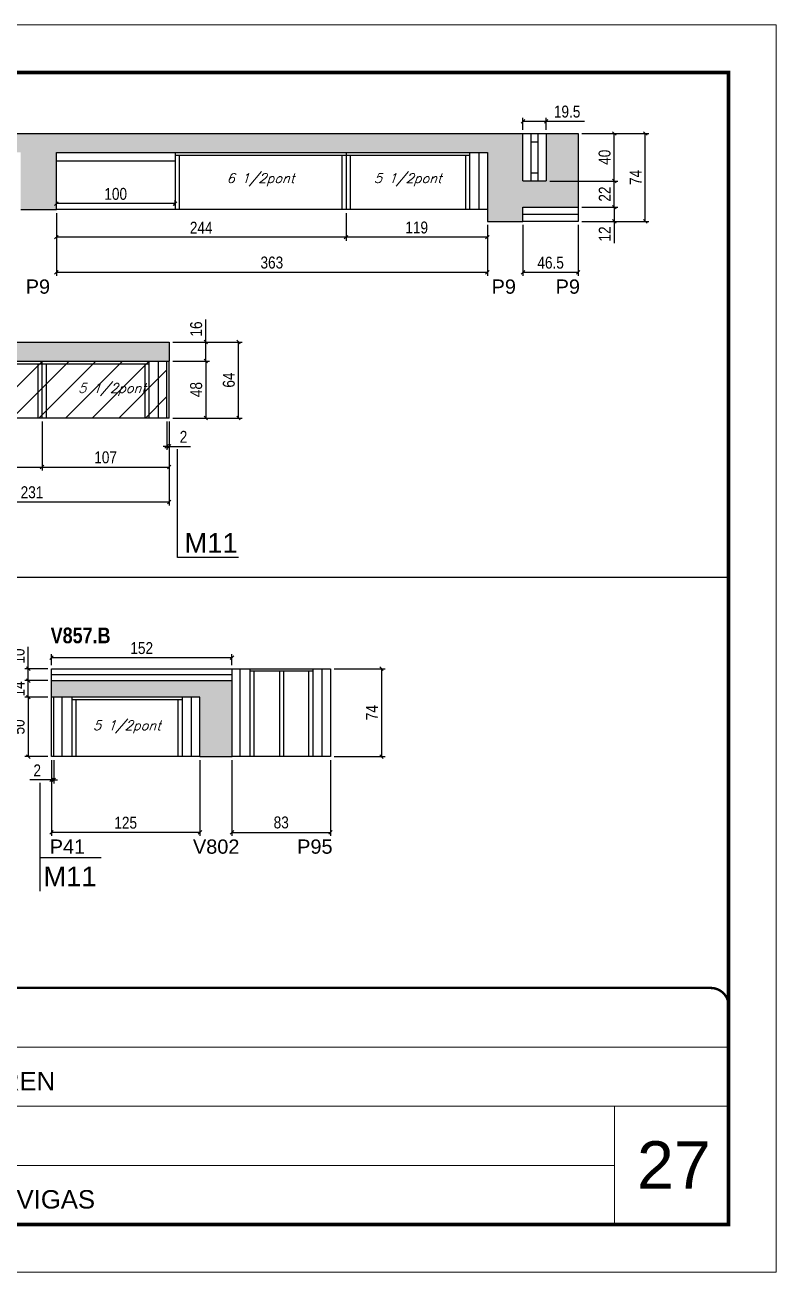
# Model space of a CAD drawing. Extents: x 3309 to 9590, y -2522 to 14608.
# Drawn here: x 7345 to 7978, y 6666 to 7716 of the extents above; entities that cross this region are included whole.
import ezdxf

# ---------------------------------------------------------------- set-up
doc = ezdxf.new("R2010")
doc.units = 0
doc.linetypes.add('CONTINUO', pattern=[0])
doc.linetypes.add('DASHED', pattern=[0.75, 0.5, -0.25])
for name, color, linetype in [('5', 5, 'Continuous'), ('COTA', 241, 'Continuous'), ('NOMENCLATURA', 7, 'Continuous'), ('Painéis', 200, 'Continuous'), ('SARR_2.2x10', 60, 'Continuous'), ('SARR_2.2x7', 40, 'Continuous'), ('SARR_3.5x7', 81, 'Continuous'), ('SARR_EDITAR', 141, 'Continuous'), ('texto', 7, 'Continuous')]:
    doc.layers.add(name, color=color, linetype=linetype)
for name, color, linetype, lineweight in [('CARIMBO', 255, 'Continuous', 9), ('Folhas', 255, 'Continuous', 9), ('Hachura', 251, 'Continuous', 9), ('SARRAFO DE PRESSAO', 251, 'DASHED', 9)]:
    doc.layers.add(name, color=color, linetype=linetype, lineweight=lineweight)
doc.styles.add('ARIAL', font='arial.ttf')
doc.styles.add('COTA TECNICA', font='techl___.ttf', dxfattribs={"height": 10})
doc.styles.add('Romans', font='romans.shx')
doc.styles.get("Standard").update_dxf_attribs({"font": 'arial.ttf'})
doc.styles.add('TECNICA', font='techb___.ttf', dxfattribs={"height": 10})
doc.dimstyles.new('PAINEL', dxfattribs={"dimtxt": 10, "dimasz": 3, "dimexe": 3, "dimexo": 3, "dimgap": 3, "dimtad": 1, "dimdec": 1, "dimzin": 12, "dimdsep": 46, "dimtxsty": 'COTA TECNICA', "dimblk1": 'OBLIQUE', "dimblk2": 'OBLIQUE', "dimsah": 1, "dimcen": 0.9, "dimclrd": 4, "dimclre": 4, "dimclrt": 240, "dimadec": 1, "dimazin": 3, "dimtfac": 1, "dimtdec": 1, "dimtmove": 0, "dimatfit": 3, "dimfxl": 1, "dimtolj": 1, "dimtzin": 12, "dimarcsym": 0})

# ---------------------------------------------------------------- blocks, each defined once
blk = doc.blocks.new('9999999999')
at = {"color": 30, "linetype": 'CONTINUO'}
for p, q in [((98564.6, 34379.6), (99584, 34379.6)), ((98564.6, 34329.8), (99488, 34329.8)), ((99584, 34329.8), (99488, 34329.8)), ((99488, 34329.8), (99488, 34230.2)), ((98564.6, 34280), (99488, 34280))]:
    blk.add_line(p, q, dxfattribs=at)
at = {"color": 30, "linetype": 'CONTINUO', "const_width": 2}
blk.add_lwpolyline([(99584, 34230.2), (99584, 34414.4, 0.414214), (99569, 34429.4), (98229, 34429.4, 0.414214), (98214, 34414.4), (98214, 34245.2, 0.414214), (98229, 34230.2), (99584, 34230.2)], format="xyb", dxfattribs=at)
at = {"layer": 'Folhas'}
blk.add_lwpolyline([(98139, 34190.2), (99624, 34190.2), (99624, 35240.2), (98139, 35240.2)], close=True, dxfattribs=at)
at = {"layer": 'Folhas', "color": 30, "const_width": 3}
blk.add_lwpolyline([(98214, 34230.2), (99584, 34230.2), (99584, 35200.2), (98214, 35200.2)], close=True, dxfattribs=at)
at = {"color": 7, "linetype": 'Continuous', "ltscale": 5, "style": 'ARIAL'}
for s, p in [('LEAF LOEFGREN', (98837.7, 34343.3)), ('LATERAIS DE VIGAS', (98837.7, 34243.7))]:
    blk.add_text(s, height=15.483, dxfattribs=at).set_placement(p)
blk = doc.blocks.new('_Oblique')
at = {"color": 0, "linetype": 'ByBlock', "lineweight": -2}
blk.add_line((-0.5, -0.5), (0.5, 0.5), dxfattribs=at)
blk = doc.blocks.new('*D2324')
at = {"layer": 'COTA', "color": 4, "lineweight": -2, "transparency": 16777216}
for p, q in [((7371.7, 7558), (7371.7, 7505.1)), ((7734.7, 7548), (7734.7, 7505.1)), ((7734.7, 7508.1), (7371.7, 7508.1))]:
    blk.add_line(p, q, dxfattribs=at)
at = {"layer": 'Defpoints', "color": 0, "transparency": 16777216}
for p in [(7371.7, 7561, 0), (7734.7, 7551, 0), (7371.7, 7508.1)]:
    blk.add_point(p, dxfattribs=at)
at = {"layer": 'COTA', "color": 4, "lineweight": -2, "transparency": 16777216, "xscale": 3, "yscale": 3, "zscale": 3, "rotation": 180}
blk.add_blockref('_Oblique', (7371.7, 7508.1), dxfattribs=at)
at = {"layer": 'COTA', "color": 4, "lineweight": -2, "transparency": 16777216, "xscale": 3, "yscale": 3, "zscale": 3}
blk.add_blockref('_Oblique', (7734.7, 7508.1), dxfattribs=at)
at = {"layer": 'COTA', "color": 240, "transparency": 16777216, "insert": (7553.2, 7516.3), "char_height": 10, "attachment_point": 5, "style": 'COTA TECNICA'}
blk.add_mtext('\\A1;363', dxfattribs=at)
blk = doc.blocks.new('*D2325')
at = {"layer": 'COTA', "color": 4, "lineweight": -2, "transparency": 16777216}
for p, q in [((7615.7, 7558), (7615.7, 7534.7)), ((7734.7, 7548), (7734.7, 7534.7)), ((7734.7, 7537.7), (7615.7, 7537.7))]:
    blk.add_line(p, q, dxfattribs=at)
at = {"layer": 'Defpoints', "color": 0, "transparency": 16777216}
for p in [(7615.7, 7561), (7734.7, 7551), (7615.7, 7537.7)]:
    blk.add_point(p, dxfattribs=at)
at = {"layer": 'COTA', "color": 4, "lineweight": -2, "transparency": 16777216, "xscale": 3, "yscale": 3, "zscale": 3, "rotation": 180}
blk.add_blockref('_Oblique', (7615.7, 7537.7), dxfattribs=at)
at = {"layer": 'COTA', "color": 4, "lineweight": -2, "transparency": 16777216, "xscale": 3, "yscale": 3, "zscale": 3}
blk.add_blockref('_Oblique', (7734.7, 7537.7), dxfattribs=at)
at = {"layer": 'COTA', "color": 240, "transparency": 16777216, "insert": (7675.2, 7545.8), "char_height": 10, "attachment_point": 5, "style": 'COTA TECNICA'}
blk.add_mtext('\\A1;119', dxfattribs=at)
blk = doc.blocks.new('*D2326')
at = {"layer": 'COTA', "color": 4, "lineweight": -2, "transparency": 16777216}
for p, q in [((7371.7, 7558), (7371.7, 7534.7)), ((7615.7, 7558), (7615.7, 7534.7)), ((7615.7, 7537.7), (7371.7, 7537.7))]:
    blk.add_line(p, q, dxfattribs=at)
at = {"layer": 'Defpoints', "color": 0, "transparency": 16777216}
for p in [(7371.7, 7561), (7615.7, 7561), (7371.7, 7537.7)]:
    blk.add_point(p, dxfattribs=at)
at = {"layer": 'COTA', "color": 4, "lineweight": -2, "transparency": 16777216, "xscale": 3, "yscale": 3, "zscale": 3, "rotation": 180}
blk.add_blockref('_Oblique', (7371.7, 7537.7), dxfattribs=at)
at = {"layer": 'COTA', "color": 4, "lineweight": -2, "transparency": 16777216, "xscale": 3, "yscale": 3, "zscale": 3}
blk.add_blockref('_Oblique', (7615.7, 7537.7), dxfattribs=at)
at = {"layer": 'COTA', "color": 240, "transparency": 16777216, "insert": (7493.7, 7545.7), "char_height": 10, "attachment_point": 5, "style": 'COTA TECNICA'}
blk.add_mtext('\\A1;244', dxfattribs=at)
blk = doc.blocks.new('*D2327')
at = {"layer": 'COTA', "color": 4, "lineweight": -2, "transparency": 16777216}
for p, q in [((7371.7, 7564), (7371.7, 7569)), ((7471.7, 7566), (7371.7, 7566)), ((7471.7, 7564), (7471.7, 7569))]:
    blk.add_line(p, q, dxfattribs=at)
at = {"layer": 'Defpoints', "color": 0, "transparency": 16777216}
for p in [(7371.7, 7566), (7371.7, 7561), (7471.7, 7561)]:
    blk.add_point(p, dxfattribs=at)
at = {"layer": 'COTA', "color": 4, "lineweight": -2, "transparency": 16777216, "xscale": 3, "yscale": 3, "zscale": 3, "rotation": 180}
blk.add_blockref('_Oblique', (7371.7, 7566), dxfattribs=at)
at = {"layer": 'COTA', "color": 4, "lineweight": -2, "transparency": 16777216, "xscale": 3, "yscale": 3, "zscale": 3}
blk.add_blockref('_Oblique', (7471.7, 7566), dxfattribs=at)
at = {"layer": 'COTA', "color": 240, "transparency": 16777216, "insert": (7421.7, 7574.1), "char_height": 10, "attachment_point": 5, "style": 'COTA TECNICA'}
blk.add_mtext('\\A1;100', dxfattribs=at)
blk = doc.blocks.new('*D2328')
at = {"layer": 'COTA', "color": 4, "lineweight": -2, "transparency": 16777216}
for p, q in [((7764.7, 7548), (7764.7, 7505.1)), ((7811.2, 7548), (7811.2, 7505.1)), ((7811.2, 7508.1), (7764.7, 7508.1))]:
    blk.add_line(p, q, dxfattribs=at)
at = {"layer": 'Defpoints', "color": 0, "transparency": 16777216}
for p in [(7764.7, 7551), (7811.2, 7551), (7764.7, 7508.1)]:
    blk.add_point(p, dxfattribs=at)
at = {"layer": 'COTA', "color": 4, "lineweight": -2, "transparency": 16777216, "xscale": 3, "yscale": 3, "zscale": 3, "rotation": 180}
blk.add_blockref('_Oblique', (7764.7, 7508.1), dxfattribs=at)
at = {"layer": 'COTA', "color": 4, "lineweight": -2, "transparency": 16777216, "xscale": 3, "yscale": 3, "zscale": 3}
blk.add_blockref('_Oblique', (7811.2, 7508.1), dxfattribs=at)
at = {"layer": 'COTA', "color": 240, "transparency": 16777216, "insert": (7788, 7516.2), "char_height": 10, "attachment_point": 5, "style": 'COTA TECNICA'}
blk.add_mtext('\\A1;46.5', dxfattribs=at)
blk = doc.blocks.new('*D2329')
at = {"layer": 'COTA', "color": 4, "lineweight": -2, "transparency": 16777216}
for p, q in [((7814.2, 7563), (7844.6, 7563)), ((7841.6, 7563), (7841.6, 7551)), ((7814.2, 7551), (7844.6, 7551)), ((7841.6, 7551), (7841.6, 7532.7))]:
    blk.add_line(p, q, dxfattribs=at)
at = {"layer": 'Defpoints', "color": 0, "transparency": 16777216}
for p in [(7811.2, 7563), (7811.2, 7551), (7841.6, 7551)]:
    blk.add_point(p, dxfattribs=at)
at = {"layer": 'COTA', "color": 4, "lineweight": -2, "transparency": 16777216, "xscale": 3, "yscale": 3, "zscale": 3}
for p, rotation in [((7841.6, 7563), 90), ((7841.6, 7551), 270)]:
    blk.add_blockref('_Oblique', p, dxfattribs=dict(at, rotation=rotation))
at = {"layer": 'COTA', "color": 240, "transparency": 16777216, "insert": (7833.6, 7540.4), "char_height": 10, "attachment_point": 5, "rotation": 90, "style": 'COTA TECNICA'}
blk.add_mtext('\\A1;12', dxfattribs=at)
blk = doc.blocks.new('*D2330')
at = {"layer": 'COTA', "color": 4, "lineweight": -2, "transparency": 16777216}
for p, q in [((7787.2, 7585), (7844.6, 7585)), ((7841.6, 7563), (7841.6, 7585)), ((7814.2, 7563), (7844.6, 7563))]:
    blk.add_line(p, q, dxfattribs=at)
at = {"layer": 'Defpoints', "color": 0, "transparency": 16777216}
for p in [(7784.2, 7585), (7841.6, 7585), (7811.2, 7563)]:
    blk.add_point(p, dxfattribs=at)
at = {"layer": 'COTA', "color": 4, "lineweight": -2, "transparency": 16777216, "xscale": 3, "yscale": 3, "zscale": 3}
for p, rotation in [((7841.6, 7585), 90), ((7841.6, 7563), 270)]:
    blk.add_blockref('_Oblique', p, dxfattribs=dict(at, rotation=rotation))
at = {"layer": 'COTA', "color": 240, "transparency": 16777216, "insert": (7833.6, 7574), "char_height": 10, "attachment_point": 5, "rotation": 90, "style": 'COTA TECNICA'}
blk.add_mtext('\\A1;22', dxfattribs=at)
blk = doc.blocks.new('*D2331')
at = {"layer": 'COTA', "color": 4, "lineweight": -2, "transparency": 16777216}
for p, q in [((7814.2, 7625), (7844.6, 7625)), ((7841.6, 7585), (7841.6, 7625)), ((7787.2, 7585), (7844.6, 7585))]:
    blk.add_line(p, q, dxfattribs=at)
at = {"layer": 'Defpoints', "color": 0, "transparency": 16777216}
for p in [(7811.2, 7625), (7841.6, 7625), (7784.2, 7585)]:
    blk.add_point(p, dxfattribs=at)
at = {"layer": 'COTA', "color": 4, "lineweight": -2, "transparency": 16777216, "xscale": 3, "yscale": 3, "zscale": 3}
for p, rotation in [((7841.6, 7625), 90), ((7841.6, 7585), 270)]:
    blk.add_blockref('_Oblique', p, dxfattribs=dict(at, rotation=rotation))
at = {"layer": 'COTA', "color": 240, "transparency": 16777216, "insert": (7833.5, 7605), "char_height": 10, "attachment_point": 5, "rotation": 90, "style": 'COTA TECNICA'}
blk.add_mtext('\\A1;40', dxfattribs=at)
blk = doc.blocks.new('*D2332')
at = {"layer": 'COTA', "color": 4, "lineweight": -2, "transparency": 16777216}
for p, q in [((7814.2, 7625), (7870.7, 7625)), ((7867.7, 7551), (7867.7, 7625)), ((7814.2, 7551), (7870.7, 7551))]:
    blk.add_line(p, q, dxfattribs=at)
at = {"layer": 'Defpoints', "color": 0, "transparency": 16777216}
for p in [(7811.2, 7625), (7867.7, 7625), (7811.2, 7551)]:
    blk.add_point(p, dxfattribs=at)
at = {"layer": 'COTA', "color": 4, "lineweight": -2, "transparency": 16777216, "xscale": 3, "yscale": 3, "zscale": 3}
for p, rotation in [((7867.7, 7625), 90), ((7867.7, 7551), 270)]:
    blk.add_blockref('_Oblique', p, dxfattribs=dict(at, rotation=rotation))
at = {"layer": 'COTA', "color": 240, "transparency": 16777216, "insert": (7859.6, 7588), "char_height": 10, "attachment_point": 5, "rotation": 90, "style": 'COTA TECNICA'}
blk.add_mtext('\\A1;74', dxfattribs=at)
blk = doc.blocks.new('*D2333')
at = {"layer": 'COTA', "color": 4, "lineweight": -2, "transparency": 16777216}
for p, q in [((7764.7, 7628), (7764.7, 7638.3)), ((7764.7, 7635.3), (7784.2, 7635.3)), ((7784.2, 7628), (7784.2, 7638.3)), ((7784.2, 7635.3), (7816.5, 7635.3))]:
    blk.add_line(p, q, dxfattribs=at)
at = {"layer": 'Defpoints', "color": 0, "transparency": 16777216}
for p in [(7784.2, 7635.3), (7764.7, 7625), (7784.2, 7625)]:
    blk.add_point(p, dxfattribs=at)
at = {"layer": 'COTA', "color": 4, "lineweight": -2, "transparency": 16777216, "xscale": 3, "yscale": 3, "zscale": 3, "rotation": 180}
blk.add_blockref('_Oblique', (7764.7, 7635.3), dxfattribs=at)
at = {"layer": 'COTA', "color": 4, "lineweight": -2, "transparency": 16777216, "xscale": 3, "yscale": 3, "zscale": 3}
blk.add_blockref('_Oblique', (7784.2, 7635.3), dxfattribs=at)
at = {"layer": 'COTA', "color": 240, "transparency": 16777216, "insert": (7801.9, 7643.4), "char_height": 10, "attachment_point": 5, "style": 'COTA TECNICA'}
blk.add_mtext('\\A1;19.5', dxfattribs=at)
blk = doc.blocks.new('*D2335')
at = {"layer": 'COTA', "color": 4, "lineweight": -2, "transparency": 16777216}
for p, q in [((7235.7, 7382.4), (7235.7, 7311.7)), ((7466.7, 7382.4), (7466.7, 7311.7)), ((7466.7, 7314.7), (7235.7, 7314.7))]:
    blk.add_line(p, q, dxfattribs=at)
at = {"layer": 'Defpoints', "color": 0, "transparency": 16777216}
for p in [(7235.7, 7385.4), (7466.7, 7385.4), (7235.7, 7314.7)]:
    blk.add_point(p, dxfattribs=at)
at = {"layer": 'COTA', "color": 4, "lineweight": -2, "transparency": 16777216, "xscale": 3, "yscale": 3, "zscale": 3, "rotation": 180}
blk.add_blockref('_Oblique', (7235.7, 7314.7), dxfattribs=at)
at = {"layer": 'COTA', "color": 4, "lineweight": -2, "transparency": 16777216, "xscale": 3, "yscale": 3, "zscale": 3}
blk.add_blockref('_Oblique', (7466.7, 7314.7), dxfattribs=at)
at = {"layer": 'COTA', "color": 240, "transparency": 16777216, "insert": (7351.2, 7322.9), "char_height": 10, "attachment_point": 5, "style": 'COTA TECNICA'}
blk.add_mtext('\\A1;231', dxfattribs=at)
blk = doc.blocks.new('*D2337')
at = {"layer": 'COTA', "color": 4, "lineweight": -2, "transparency": 16777216}
for p, q in [((7235.7, 7382.4), (7235.7, 7341.2)), ((7359.7, 7382.4), (7359.7, 7341.2)), ((7235.7, 7344.2), (7359.7, 7344.2))]:
    blk.add_line(p, q, dxfattribs=at)
at = {"layer": 'Defpoints', "color": 0, "transparency": 16777216}
for p in [(7235.7, 7385.4), (7359.7, 7385.4), (7359.7, 7344.2)]:
    blk.add_point(p, dxfattribs=at)
at = {"layer": 'COTA', "color": 4, "lineweight": -2, "transparency": 16777216, "xscale": 3, "yscale": 3, "zscale": 3, "rotation": 180}
blk.add_blockref('_Oblique', (7235.7, 7344.2), dxfattribs=at)
at = {"layer": 'COTA', "color": 4, "lineweight": -2, "transparency": 16777216, "xscale": 3, "yscale": 3, "zscale": 3}
blk.add_blockref('_Oblique', (7359.7, 7344.2), dxfattribs=at)
at = {"layer": 'COTA', "color": 240, "transparency": 16777216, "insert": (7297.7, 7352.3), "char_height": 10, "attachment_point": 5, "style": 'COTA TECNICA'}
blk.add_mtext('\\A1;124', dxfattribs=at)
blk = doc.blocks.new('*D2338')
at = {"layer": 'COTA', "color": 4, "lineweight": -2, "transparency": 16777216}
for p, q in [((7359.7, 7382.4), (7359.7, 7341.2)), ((7466.7, 7382.4), (7466.7, 7341.2)), ((7359.7, 7344.2), (7466.7, 7344.2))]:
    blk.add_line(p, q, dxfattribs=at)
at = {"layer": 'Defpoints', "color": 0, "transparency": 16777216}
for p in [(7359.7, 7385.4), (7466.7, 7385.4), (7466.7, 7344.2)]:
    blk.add_point(p, dxfattribs=at)
at = {"layer": 'COTA', "color": 4, "lineweight": -2, "transparency": 16777216, "xscale": 3, "yscale": 3, "zscale": 3, "rotation": 180}
blk.add_blockref('_Oblique', (7359.7, 7344.2), dxfattribs=at)
at = {"layer": 'COTA', "color": 4, "lineweight": -2, "transparency": 16777216, "xscale": 3, "yscale": 3, "zscale": 3}
blk.add_blockref('_Oblique', (7466.7, 7344.2), dxfattribs=at)
at = {"layer": 'COTA', "color": 240, "transparency": 16777216, "insert": (7413.2, 7352.3), "char_height": 10, "attachment_point": 5, "style": 'COTA TECNICA'}
blk.add_mtext('\\A1;107', dxfattribs=at)
blk = doc.blocks.new('*D2334')
at = {"layer": 'COTA', "color": 4, "lineweight": -2, "transparency": 16777216}
for p, q in [((7464.7, 7382.4), (7464.7, 7358.6)), ((7466.7, 7382.4), (7466.7, 7358.6)), ((7464.7, 7361.6), (7461.7, 7361.6)), ((7464.7, 7361.6), (7466.7, 7361.6)), ((7466.7, 7361.6), (7484.8, 7361.6))]:
    blk.add_line(p, q, dxfattribs=at)
at = {"layer": 'Defpoints', "color": 0, "transparency": 16777216}
for p in [(7464.7, 7385.4), (7466.7, 7385.4), (7466.7, 7361.6)]:
    blk.add_point(p, dxfattribs=at)
at = {"layer": 'COTA', "color": 4, "lineweight": -2, "transparency": 16777216, "xscale": 3, "yscale": 3, "zscale": 3}
blk.add_blockref('_Oblique', (7464.7, 7361.6), dxfattribs=at)
at = {"layer": 'COTA', "color": 4, "lineweight": -2, "transparency": 16777216, "xscale": 3, "yscale": 3, "zscale": 3, "rotation": 180}
blk.add_blockref('_Oblique', (7466.7, 7361.6), dxfattribs=at)
at = {"layer": 'COTA', "color": 240, "transparency": 16777216, "insert": (7478.8, 7369.6), "char_height": 10, "attachment_point": 5, "style": 'COTA TECNICA'}
blk.add_mtext('\\A1;2', dxfattribs=at)
blk = doc.blocks.new('*D2343')
at = {"layer": 'COTA', "color": 4, "lineweight": -2, "transparency": 16777216}
for p, q in [((7469.7, 7433.4), (7500.6, 7433.4)), ((7497.6, 7433.4), (7497.6, 7385.4)), ((7469.7, 7385.4), (7500.6, 7385.4))]:
    blk.add_line(p, q, dxfattribs=at)
at = {"layer": 'Defpoints', "color": 0, "transparency": 16777216}
for p in [(7466.7, 7433.4), (7466.7, 7385.4), (7497.6, 7385.4)]:
    blk.add_point(p, dxfattribs=at)
at = {"layer": 'COTA', "color": 4, "lineweight": -2, "transparency": 16777216, "xscale": 3, "yscale": 3, "zscale": 3}
for p, rotation in [((7497.6, 7433.4), 90), ((7497.6, 7385.4), 270)]:
    blk.add_blockref('_Oblique', p, dxfattribs=dict(at, rotation=rotation))
at = {"layer": 'COTA', "color": 240, "transparency": 16777216, "insert": (7489.5, 7409.4), "char_height": 10, "attachment_point": 5, "rotation": 90, "style": 'COTA TECNICA'}
blk.add_mtext('\\A1;48', dxfattribs=at)
blk = doc.blocks.new('*D2344')
at = {"layer": 'COTA', "color": 4, "lineweight": -2, "transparency": 16777216}
for p, q in [((7497.6, 7449.4), (7497.6, 7468.4)), ((7469.7, 7449.4), (7500.6, 7449.4)), ((7497.6, 7433.4), (7497.6, 7449.4)), ((7469.7, 7433.4), (7500.6, 7433.4))]:
    blk.add_line(p, q, dxfattribs=at)
at = {"layer": 'Defpoints', "color": 0, "transparency": 16777216}
for p in [(7466.7, 7449.4), (7497.6, 7449.4), (7466.7, 7433.4)]:
    blk.add_point(p, dxfattribs=at)
at = {"layer": 'COTA', "color": 4, "lineweight": -2, "transparency": 16777216, "xscale": 3, "yscale": 3, "zscale": 3}
for p, rotation in [((7497.6, 7449.4), 90), ((7497.6, 7433.4), 270)]:
    blk.add_blockref('_Oblique', p, dxfattribs=dict(at, rotation=rotation))
at = {"layer": 'COTA', "color": 240, "transparency": 16777216, "insert": (7489.5, 7460.4), "char_height": 10, "attachment_point": 5, "rotation": 90, "style": 'COTA TECNICA'}
blk.add_mtext('\\A1;16', dxfattribs=at)
blk = doc.blocks.new('*D2345')
at = {"layer": 'COTA', "color": 4, "lineweight": -2, "transparency": 16777216}
for p, q in [((7469.7, 7449.4), (7528.1, 7449.4)), ((7525.1, 7385.4), (7525.1, 7449.4)), ((7469.7, 7385.4), (7528.1, 7385.4))]:
    blk.add_line(p, q, dxfattribs=at)
at = {"layer": 'Defpoints', "color": 0, "transparency": 16777216}
for p in [(7466.7, 7449.4), (7525.1, 7449.4), (7466.7, 7385.4)]:
    blk.add_point(p, dxfattribs=at)
at = {"layer": 'COTA', "color": 4, "lineweight": -2, "transparency": 16777216, "xscale": 3, "yscale": 3, "zscale": 3}
for p, rotation in [((7525.1, 7449.4), 90), ((7525.1, 7385.4), 270)]:
    blk.add_blockref('_Oblique', p, dxfattribs=dict(at, rotation=rotation))
at = {"layer": 'COTA', "color": 240, "transparency": 16777216, "insert": (7517, 7417.4), "char_height": 10, "attachment_point": 5, "rotation": 90, "style": 'COTA TECNICA'}
blk.add_mtext('\\A1;64', dxfattribs=at)
blk = doc.blocks.new('*D2362')
at = {"layer": 'COTA', "color": 4, "linetype": 'ByBlock', "lineweight": -2, "transparency": 16777216}
for p, q in [((7367.6, 7097.4), (7367.6, 7033.6)), ((7492.6, 7097.4), (7492.6, 7033.6)), ((7492.6, 7036.6), (7367.6, 7036.6))]:
    blk.add_line(p, q, dxfattribs=at)
at = {"layer": 'Defpoints', "color": 0, "linetype": 'ByBlock', "transparency": 16777216}
for p in [(7367.6, 7100.4), (7492.6, 7100.4), (7367.6, 7036.6)]:
    blk.add_point(p, dxfattribs=at)
at = {"layer": 'COTA', "color": 4, "linetype": 'ByBlock', "lineweight": -2, "transparency": 16777216, "xscale": 3, "yscale": 3, "zscale": 3, "rotation": 180}
blk.add_blockref('_Oblique', (7367.6, 7036.6), dxfattribs=at)
at = {"layer": 'COTA', "color": 4, "linetype": 'ByBlock', "lineweight": -2, "transparency": 16777216, "xscale": 3, "yscale": 3, "zscale": 3}
blk.add_blockref('_Oblique', (7492.6, 7036.6), dxfattribs=at)
at = {"layer": 'COTA', "color": 240, "linetype": 'ByBlock', "transparency": 16777216, "insert": (7430.1, 7044.7), "char_height": 10, "attachment_point": 5, "style": 'COTA TECNICA'}
blk.add_mtext('\\A1;125', dxfattribs=at)
blk = doc.blocks.new('*D2361')
at = {"layer": 'COTA', "color": 4, "lineweight": -2, "transparency": 16777216}
for p, q in [((7367.6, 7097.4), (7367.6, 7077.8)), ((7369.6, 7097.4), (7369.6, 7077.8)), ((7367.6, 7080.8), (7349.5, 7080.8)), ((7369.6, 7080.8), (7367.6, 7080.8)), ((7369.6, 7080.8), (7372.6, 7080.8))]:
    blk.add_line(p, q, dxfattribs=at)
at = {"layer": 'Defpoints', "color": 0, "transparency": 16777216}
for p in [(7367.6, 7100.4, 0), (7369.6, 7100.4, 0), (7367.6, 7080.8)]:
    blk.add_point(p, dxfattribs=at)
at = {"layer": 'COTA', "color": 4, "lineweight": -2, "transparency": 16777216, "xscale": 3, "yscale": 3, "zscale": 3}
blk.add_blockref('_Oblique', (7367.6, 7080.8), dxfattribs=at)
at = {"layer": 'COTA', "color": 4, "lineweight": -2, "transparency": 16777216, "xscale": 3, "yscale": 3, "zscale": 3, "rotation": 180}
blk.add_blockref('_Oblique', (7369.6, 7080.8), dxfattribs=at)
at = {"layer": 'COTA', "color": 240, "transparency": 16777216, "insert": (7355.6, 7088.8), "char_height": 10, "attachment_point": 5, "style": 'COTA TECNICA'}
blk.add_mtext('\\A1;2', dxfattribs=at)
blk = doc.blocks.new('*D2363')
at = {"layer": 'COTA', "color": 4, "lineweight": -2, "transparency": 16777216}
for p, q in [((7519.6, 7097.4), (7519.6, 7033.6)), ((7602.6, 7097.4), (7602.6, 7033.6)), ((7519.6, 7036.6), (7602.6, 7036.6))]:
    blk.add_line(p, q, dxfattribs=at)
at = {"layer": 'Defpoints', "color": 0, "transparency": 16777216}
for p in [(7519.6, 7100.4, 0), (7602.6, 7100.4, 0), (7602.6, 7036.6)]:
    blk.add_point(p, dxfattribs=at)
at = {"layer": 'COTA', "color": 4, "lineweight": -2, "transparency": 16777216, "xscale": 3, "yscale": 3, "zscale": 3, "rotation": 180}
blk.add_blockref('_Oblique', (7519.6, 7036.6), dxfattribs=at)
at = {"layer": 'COTA', "color": 4, "lineweight": -2, "transparency": 16777216, "xscale": 3, "yscale": 3, "zscale": 3}
blk.add_blockref('_Oblique', (7602.6, 7036.6), dxfattribs=at)
at = {"layer": 'COTA', "color": 240, "transparency": 16777216, "insert": (7561.1, 7044.9), "char_height": 10, "attachment_point": 5, "style": 'COTA TECNICA'}
blk.add_mtext('\\A1;83', dxfattribs=at)
blk = doc.blocks.new('*D2364')
at = {"layer": 'COTA', "color": 4, "lineweight": -2, "transparency": 16777216}
for p, q in [((7605.6, 7174.4), (7648.6, 7174.4)), ((7645.6, 7174.4), (7645.6, 7100.4)), ((7605.6, 7100.4), (7648.6, 7100.4))]:
    blk.add_line(p, q, dxfattribs=at)
at = {"layer": 'Defpoints', "color": 0, "transparency": 16777216}
for p in [(7602.6, 7174.4, 0), (7602.6, 7100.4, 0), (7645.6, 7100.4)]:
    blk.add_point(p, dxfattribs=at)
at = {"layer": 'COTA', "color": 4, "lineweight": -2, "transparency": 16777216, "xscale": 3, "yscale": 3, "zscale": 3}
for p, rotation in [((7645.6, 7174.4), 90), ((7645.6, 7100.4), 270)]:
    blk.add_blockref('_Oblique', p, dxfattribs=dict(at, rotation=rotation))
at = {"layer": 'COTA', "color": 240, "transparency": 16777216, "insert": (7637.5, 7137.4), "char_height": 10, "attachment_point": 5, "rotation": 90, "style": 'COTA TECNICA'}
blk.add_mtext('\\A1;74', dxfattribs=at)
blk = doc.blocks.new('*D2365')
at = {"layer": 'COTA', "color": 4, "lineweight": -2, "transparency": 16777216}
for p, q in [((7364.6, 7150.4), (7345.1, 7150.4)), ((7348.1, 7150.4), (7348.1, 7100.4)), ((7364.6, 7100.4), (7345.1, 7100.4))]:
    blk.add_line(p, q, dxfattribs=at)
at = {"layer": 'Defpoints', "color": 0, "transparency": 16777216}
for p in [(7367.6, 7150.4, 0), (7348.1, 7100.4), (7367.6, 7100.4, 0)]:
    blk.add_point(p, dxfattribs=at)
at = {"layer": 'COTA', "color": 4, "lineweight": -2, "transparency": 16777216, "xscale": 3, "yscale": 3, "zscale": 3}
for p, rotation in [((7348.1, 7150.4), 90), ((7348.1, 7100.4), 270)]:
    blk.add_blockref('_Oblique', p, dxfattribs=dict(at, rotation=rotation))
at = {"layer": 'COTA', "color": 240, "transparency": 16777216, "insert": (7340, 7125.4), "char_height": 10, "attachment_point": 5, "rotation": 90, "style": 'COTA TECNICA'}
blk.add_mtext('\\A1;50', dxfattribs=at)
blk = doc.blocks.new('*D2366')
at = {"layer": 'COTA', "color": 4, "lineweight": -2, "transparency": 16777216}
for p, q in [((7364.6, 7164.4), (7345.1, 7164.4)), ((7348.1, 7150.4), (7348.1, 7164.4)), ((7364.6, 7150.4), (7345.1, 7150.4))]:
    blk.add_line(p, q, dxfattribs=at)
at = {"layer": 'Defpoints', "color": 0, "transparency": 16777216}
for p in [(7348.1, 7164.4), (7367.6, 7164.4, 0), (7367.6, 7150.4, 0)]:
    blk.add_point(p, dxfattribs=at)
at = {"layer": 'COTA', "color": 4, "lineweight": -2, "transparency": 16777216, "xscale": 3, "yscale": 3, "zscale": 3}
for p, rotation in [((7348.1, 7164.4), 90), ((7348.1, 7150.4), 270)]:
    blk.add_blockref('_Oblique', p, dxfattribs=dict(at, rotation=rotation))
at = {"layer": 'COTA', "color": 240, "transparency": 16777216, "insert": (7340, 7157.4), "char_height": 10, "attachment_point": 5, "rotation": 90, "style": 'COTA TECNICA'}
blk.add_mtext('\\A1;14', dxfattribs=at)
blk = doc.blocks.new('*D2367')
at = {"layer": 'COTA', "color": 4, "lineweight": -2, "transparency": 16777216}
for p, q in [((7348.1, 7174.4), (7348.1, 7192.8)), ((7364.6, 7174.4), (7345.1, 7174.4)), ((7348.1, 7164.4), (7348.1, 7174.4)), ((7364.6, 7164.4), (7345.1, 7164.4))]:
    blk.add_line(p, q, dxfattribs=at)
at = {"layer": 'Defpoints', "color": 0, "transparency": 16777216}
for p in [(7348.1, 7174.4), (7367.6, 7174.4, 0), (7367.6, 7164.4, 0)]:
    blk.add_point(p, dxfattribs=at)
at = {"layer": 'COTA', "color": 4, "lineweight": -2, "transparency": 16777216, "xscale": 3, "yscale": 3, "zscale": 3}
for p, rotation in [((7348.1, 7174.4), 90), ((7348.1, 7164.4), 270)]:
    blk.add_blockref('_Oblique', p, dxfattribs=dict(at, rotation=rotation))
at = {"layer": 'COTA', "color": 240, "transparency": 16777216, "insert": (7340, 7185.1), "char_height": 10, "attachment_point": 5, "rotation": 90, "style": 'COTA TECNICA'}
blk.add_mtext('\\A1;10', dxfattribs=at)
blk = doc.blocks.new('*D2368')
at = {"layer": 'COTA', "color": 4, "lineweight": -2, "transparency": 16777216}
for p, q in [((7367.6, 7177.4), (7367.6, 7186.6)), ((7519.6, 7183.6), (7367.6, 7183.6)), ((7519.6, 7177.4), (7519.6, 7186.6))]:
    blk.add_line(p, q, dxfattribs=at)
at = {"layer": 'Defpoints', "color": 0, "transparency": 16777216}
for p in [(7367.6, 7183.6), (7367.6, 7174.4, 0), (7519.6, 7174.4, 0)]:
    blk.add_point(p, dxfattribs=at)
at = {"layer": 'COTA', "color": 4, "lineweight": -2, "transparency": 16777216, "xscale": 3, "yscale": 3, "zscale": 3, "rotation": 180}
blk.add_blockref('_Oblique', (7367.6, 7183.6), dxfattribs=at)
at = {"layer": 'COTA', "color": 4, "lineweight": -2, "transparency": 16777216, "xscale": 3, "yscale": 3, "zscale": 3}
blk.add_blockref('_Oblique', (7519.6, 7183.6), dxfattribs=at)
at = {"layer": 'COTA', "color": 240, "transparency": 16777216, "insert": (7443.6, 7191.7), "char_height": 10, "attachment_point": 5, "style": 'COTA TECNICA'}
blk.add_mtext('\\A1;152', dxfattribs=at)

msp = doc.modelspace()

# ---------------------------------------------------------------- hatches: boundary and pattern name
at = {"layer": 'COTA'}
h = msp.add_hatch(dxfattribs=at)
h.set_pattern_fill('AR-CONC', color=256, scale=0.03)
h.paths.add_polyline_path([(7764.71, 7585.02), (7764.71, 7625.02), (6893.71, 7625.02), (6893.71, 7609.02), (7341.71, 7609.02), (7341.71, 7561.02), (7371.71, 7561.02), (7371.71, 7609.02), (7734.71, 7609.02), (7734.71, 7561.02), (7734.71, 7551.02), (7764.71, 7551.02), (7764.71, 7563.02), (7811.21, 7563.02), (7811.21, 7625.02), (7784.21, 7625.02), (7784.21, 7585.02)])
h = msp.add_hatch(dxfattribs=at)
h.set_pattern_fill('AR-CONC', color=256, scale=0.03)
h.set_pattern_definition([(50, (0, 28.5553), (5.46554, -0.4781726), [0.5715, -6.2865]), (355, (0, 28.555), (-1.0573026, 5.7317054), [0.4572, -5.0292175]), (100.451445, (0.4555, 28.5154), (4.4082374, 5.2535326), [0.4857003, -5.3427073]), (46.1842, (0, 30.079), (8.1323712, -1.26127), [0.85725, -9.42975]), (96.63556, (0.678, 29.974), (7.122124, 7.422784), [0.728551, -8.014068]), (351.18415, (0, 30.079), (7.122124, 7.422784), [0.685799, -7.543792]), (21, (0.762, 29.6983), (4.5484317, -3.067956), [0.5715, -6.2865]), (326, (0.762, 29.698), (1.854061, 5.525639), [0.4572, -5.0292]), (71.451445, (1.141, 29.4426), (6.4024926, 2.457683), [0.4857003, -5.342698]), (37.5, (0, 28.5553), (0.0926581, 2.53665117), [0, -4.96824, 0, -5.1054, 0, -5.04825]), (7.5, (0, 28.5553), (2.0045899, 3.00541724), [0, -2.91084, 0, -4.85394, 0, -1.92405]), (327.5, (-1.6993, 28.5553), (4.06771786, -0.17186232), [0, -1.905, 0, -5.9436, 0, -7.8867]), (317.5, (-2.4613, 28.5553), (4.4438754, 0.7627947), [0, -2.4765, 0, -3.94716, 0, -5.6007])])
h.paths.add_polyline_path([(6893.71, 7449.42), (6893.71, 7433.42), (7205.71, 7433.42), (7205.71, 7385.42), (7235.71, 7385.42), (7235.71, 7433.42), (7466.71, 7433.42), (7466.71, 7449.42)])
h = msp.add_hatch(dxfattribs=at)
h.set_pattern_fill('AR-CONC', color=256, scale=0.03)
h.set_pattern_definition([(50, (0, -28.0154), (5.46554, -0.4781726), [0.5715, -6.2865]), (355, (0, -28.0154), (-1.0573026, 5.7317054), [0.4572, -5.0292175]), (100.451445, (0.4555, -28.0553), (4.4082374, 5.2535326), [0.4857003, -5.3427073]), (46.1842, (0, -26.4914), (8.1323712, -1.26127), [0.85725, -9.42975]), (96.63556, (0.678, -26.5966), (7.122124, 7.422784), [0.728551, -8.014068]), (351.18415, (0, -26.4914), (7.122124, 7.422784), [0.685799, -7.543792]), (21, (0.762, -26.8724), (4.5484317, -3.067956), [0.5715, -6.2865]), (326, (0.762, -26.8724), (1.854061, 5.525639), [0.4572, -5.0292]), (71.451445, (1.141, -27.128), (6.4024926, 2.457683), [0.4857003, -5.342698]), (37.5, (0, -28.0154), (0.0926581, 2.53665117), [0, -4.96824, 0, -5.1054, 0, -5.04825]), (7.5, (0, -28.0154), (2.0045899, 3.00541724), [0, -2.91084, 0, -4.85394, 0, -1.92405]), (327.5, (-1.6993, -28.0154), (4.06771786, -0.1718623), [0, -1.905, 0, -5.9436, 0, -7.8867]), (317.5, (-2.4613, -28.0154), (4.4438754, 0.7627947), [0, -2.4765, 0, -3.94716, 0, -5.6007])])
h.paths.add_polyline_path([(7492.65, 7100.42), (7519.65, 7100.42), (7519.65, 7164.42), (7367.65, 7164.42), (7367.65, 7150.42), (7492.65, 7150.42)])
at = {"layer": 'Hachura', "linetype": 'ByBlock'}
h = msp.add_hatch(dxfattribs=at)
h.set_pattern_fill('ANSI31', color=256, scale=5)
h.set_pattern_definition([(45, (0, 28.555), (-11.22532, 11.22532), [])])
h.paths.add_polyline_path([(6893.71, 7433.42), (6893.71, 7385.42), (7137.71, 7385.42), (7137.71, 7433.42)])
h.paths.add_polyline_path([(7203.71, 7385.42), (7203.71, 7433.42), (7137.71, 7433.42), (7137.71, 7385.42)])
h.paths.add_polyline_path([(7359.71, 7385.42), (7359.71, 7433.42), (7237.71, 7433.42), (7237.71, 7385.42)])
h.paths.add_polyline_path([(7464.71, 7385.42), (7464.71, 7433.42), (7359.71, 7433.42), (7359.71, 7385.42)])

# ---------------------------------------------------------------- linework, layer by layer
at = {"layer": 'COTA'}
for p, q in [((6893.71, 7625.02), (7764.71, 7625.02)), ((7784.21, 7625.02), (7811.21, 7625.02)), ((7811.21, 7625.02), (7811.21, 7563.02)), ((7341.71, 7561.02), (7371.71, 7561.02)), ((7734.71, 7561.02), (7734.71, 7551.02)), ((7734.71, 7551.02), (7764.71, 7551.02)), ((6893.71, 7449.42), (7466.71, 7449.42)), ((7466.71, 7449.42), (7466.71, 7433.42)), ((6567.87, 7251.58), (7937.87, 7251.58)), ((7367.65, 7150.42, 0), (7367.65, 7164.42, 0)), ((7492.65, 7100.42, 0), (7519.65, 7100.42, 0))]:
    msp.add_line(p, q, dxfattribs=at)
at = {"layer": 'NOMENCLATURA', "linetype": 'Continuous'}
for p, q in [((7473.86, 7267.89), (7473.86, 7359.12)), ((7525, 7267.89), (7473.86, 7267.89)), ((7358.2, 6987.11), (7358.2, 7078.33)), ((7409.35, 7015.12), (7358.2, 7015.12))]:
    msp.add_line(p, q, dxfattribs=at)
at = {"layer": 'Painéis', "linetype": 'ByBlock'}
for p, q in [((7764.71, 7625.02), (7784.21, 7625.02)), ((7764.71, 7585.02), (7764.71, 7625.02)), ((7784.21, 7625.02), (7784.21, 7585.02)), ((7371.71, 7561.02), (7371.71, 7609.02)), ((7371.71, 7609.02), (7734.71, 7609.02)), ((7615.71, 7609.02), (7615.71, 7561.02)), ((7734.71, 7609.02), (7734.71, 7561.02)), ((7764.71, 7585.02), (7784.21, 7585.02)), ((7734.71, 7561.02), (7371.71, 7561.02)), ((7764.71, 7551.02), (7764.71, 7563.02)), ((7764.71, 7563.02), (7811.21, 7563.02)), ((7811.21, 7563.02), (7811.21, 7551.02)), ((7811.21, 7551.02), (7764.71, 7551.02)), ((7235.71, 7433.42), (7466.71, 7433.42)), ((7359.71, 7385.42), (7359.71, 7433.42)), ((7464.71, 7385.42), (7464.71, 7433.42)), ((7466.71, 7385.42), (7466.71, 7433.42)), ((7466.71, 7385.42), (7235.71, 7385.42)), ((7367.65, 7174.42, 0), (7519.65, 7174.42, 0)), ((7367.65, 7164.42, 0), (7367.65, 7174.42, 0)), ((7519.65, 7100.42, 0), (7519.65, 7174.42, 0)), ((7519.65, 7174.42, 0), (7602.65, 7174.42, 0)), ((7602.65, 7174.42, 0), (7602.65, 7100.42, 0)), ((7367.65, 7164.42, 0), (7519.65, 7164.42, 0)), ((7492.65, 7150.42, 0), (7367.65, 7150.42, 0)), ((7367.65, 7100.42, 0), (7367.65, 7150.42, 0)), ((7369.65, 7100.42, 0), (7369.65, 7150.42, 0)), ((7492.65, 7100.42, 0), (7492.65, 7150.42, 0)), ((7492.65, 7100.42, 0), (7367.65, 7100.42, 0)), ((7602.65, 7100.42, 0), (7519.65, 7100.42, 0))]:
    msp.add_line(p, q, dxfattribs=at)
at = {"layer": 'SARR_2.2x10', "linetype": 'ByBlock'}
msp.add_line((7367.65, 7169.42, 0), (7519.65, 7169.42, 0), dxfattribs=at)
at = {"layer": 'SARR_2.2x7', "linetype": 'Continuous'}
for p, q in [((7771.71, 7585.02), (7771.71, 7625.02)), ((7777.21, 7625.02), (7777.21, 7585.02)), ((7771.71, 7618.02), (7777.21, 7618.02)), ((7371.71, 7602.02), (7471.71, 7602.02)), ((7471.71, 7606.82), (7615.71, 7606.82)), ((7615.71, 7606.82), (7719.71, 7606.82)), ((7727.71, 7561.02), (7727.71, 7609.02)), ((7771.71, 7592.02), (7777.21, 7592.02)), ((7252.71, 7431.22), (7359.71, 7431.22)), ((7359.71, 7431.22), (7449.71, 7431.22)), ((7457.71, 7385.42), (7457.71, 7433.42)), ((7526.65, 7100.42, 0), (7526.65, 7174.42, 0)), ((7587.65, 7172.22, 0), (7534.65, 7172.22, 0)), ((7595.65, 7100.42, 0), (7595.65, 7174.42, 0)), ((7376.65, 7100.42, 0), (7376.65, 7150.42, 0)), ((7477.65, 7148.22, 0), (7384.65, 7148.22, 0)), ((7485.65, 7100.42, 0), (7485.65, 7150.42, 0))]:
    msp.add_line(p, q, dxfattribs=at)
at = {"layer": 'SARR_3.5x7'}
for p, q in [((7471.71, 7609.02), (7471.71, 7561.02)), ((7475.21, 7606.82), (7475.21, 7561.02)), ((7612.21, 7606.82), (7612.21, 7561.02)), ((7619.21, 7606.82), (7619.21, 7561.02)), ((7716.21, 7606.82), (7716.21, 7561.02)), ((7719.71, 7609.02), (7719.71, 7561.02)), ((7356.21, 7431.22), (7356.21, 7385.42)), ((7363.21, 7431.22), (7363.21, 7385.42)), ((7446.21, 7431.22), (7446.21, 7385.42)), ((7449.71, 7433.42), (7449.71, 7385.42)), ((7534.65, 7174.42, 0), (7534.65, 7100.42, 0)), ((7538.15, 7172.22, 0), (7538.15, 7100.42, 0)), ((7559.66, 7172.22, 0), (7559.66, 7100.42, 0)), ((7563.16, 7172.22, 0), (7563.16, 7100.42, 0)), ((7584.15, 7172.22, 0), (7584.15, 7100.42, 0)), ((7587.65, 7174.42, 0), (7587.65, 7100.42, 0)), ((7384.65, 7150.42, 0), (7384.65, 7100.42, 0)), ((7388.15, 7148.22, 0), (7388.15, 7100.42, 0)), ((7474.15, 7148.22, 0), (7474.15, 7100.42, 0)), ((7477.65, 7150.42, 0), (7477.65, 7100.42, 0))]:
    msp.add_line(p, q, dxfattribs=at)
at = {"layer": 'SARR_EDITAR'}
msp.add_line((7764.71, 7557.02), (7811.21, 7557.02), dxfattribs=at)

# ---------------------------------------------------------------- block references
at = {"layer": 'SARRAFO DE PRESSAO', "color": 6, "linetype": 'ByBlock'}
msp.add_blockref('9999999999', (-91646.11, -27523.8), dxfattribs=at)

# ---------------------------------------------------------------- texts
at = {"layer": '5', "linetype": 'Continuous'}
for s, rotation, p in [('P9', 0.00004, (7345.92, 7490.11)), ('P9', 0.00004, (7738.3, 7490.11)), ('P9', 0.00004, (7792.23, 7490.11)), ('P41', 359.99996, (7366.11, 7018.62, 0)), ('V802', 0.00004, (7486.76, 7018.62, 0)), ('P95', 359.99996, (7574.53, 7018.62, 0))]:
    msp.add_text(s, height=12, rotation=rotation, dxfattribs=at).set_placement(p)
at = {"layer": 'CARIMBO', "style": 'ARIAL'}
msp.add_text('27', height=40, dxfattribs=at).set_placement((7860.73, 6736.55))
at = {"layer": 'NOMENCLATURA', "linetype": 'Continuous'}
for p in [(7479.62, 7272.09), (7360.79, 6991.3)]:
    msp.add_text('M11', height=16.5, dxfattribs=at).set_placement(p)
at = {"layer": 'NOMENCLATURA', "style": 'TECNICA'}
msp.add_text('V857.B', height=13.2, dxfattribs=at).set_placement((7366.93, 7195.82))
at = {"layer": 'texto', "color": 2, "char_height": 8, "attachment_point": 5, "style": 'Romans'}
for s, insert in [('{\\Q19;\\C256;6 1/2pont}', (7543.71, 7586.02)), ('{\\Q19;\\C256;5 1/2pont}', (7667.71, 7586.02)), ('{\\Q19;\\C256;5 1/2pont}', (7418.65, 7409.42)), ('{\\Q19;\\C256;5 1/2pont}', (7431.15, 7125.42, 0))]:
    msp.add_mtext(s, dxfattribs=dict(at, insert=insert))

# ---------------------------------------------------------------- dimensions: what is measured, and where the dimension line sits
at = {"layer": 'COTA'}
for base, p1, p2, picture, middle in [((7784.21, 7635.28), (7764.71, 7625.02), (7784.21, 7625.02), '*D2333', (7801.87, 7643.42)), ((7764.71, 7508.12), (7811.21, 7551.02), (7764.71, 7551.02), '*D2328', (7787.96, 7516.23)), ((7235.71, 7314.68), (7466.71, 7385.42), (7235.71, 7385.42), '*D2335', (7351.21, 7322.9)), ((7359.71, 7344.23), (7235.71, 7385.42), (7359.71, 7385.42), '*D2337', (7297.71, 7352.31)), ((7466.71, 7361.63), (7464.71, 7385.42), (7466.71, 7385.42), '*D2334', (7478.77, 7369.63)), ((7367.65, 7183.64), (7519.65, 7174.42, 0), (7367.65, 7174.42, 0), '*D2368', (7443.65, 7191.75)), ((7367.65, 7080.84), (7369.65, 7100.42, 0), (7367.65, 7100.42, 0), '*D2361', (7355.59, 7088.84)), ((7602.65, 7036.63), (7519.65, 7100.42, 0), (7602.65, 7100.42, 0), '*D2363', (7561.15, 7044.87))]:
    dim = msp.add_linear_dim(base=base, p1=p1, p2=p2, dimstyle='PAINEL', dxfattribs=at)
    dim.commit()
    dim.dimension.update_dxf_attribs({"geometry": picture, "text_midpoint": middle})
for base, p1, p2, angle, picture, middle in [((7841.61, 7625.02), (7784.21, 7585.02), (7811.21, 7625.02), 90, '*D2331', (7833.51, 7605.02)), ((7867.66, 7625.02), (7811.21, 7551.02), (7811.21, 7625.02), 90, '*D2332', (7859.59, 7588.02)), ((7841.61, 7585.02), (7811.21, 7563.02), (7784.21, 7585.02), 90, '*D2330', (7833.61, 7574.02)), ((7371.71, 7566.04), (7471.71, 7561.02), (7371.71, 7561.02), 180, '*D2327', (7421.71, 7574.14)), ((7371.71, 7508.12, 0), (7734.71, 7551.02), (7371.71, 7561.02), 180, '*D2324', (7553.21, 7516.34, 0)), ((7615.71, 7537.67), (7734.71, 7551.02), (7615.71, 7561.02), 180, '*D2325', (7675.21, 7545.76)), ((7841.61, 7551.02), (7811.21, 7563.02), (7811.21, 7551.02), 90, '*D2329', (7833.55, 7540.36)), ((7497.64, 7449.42), (7466.71, 7433.42), (7466.71, 7449.42), 90, '*D2344', (7489.54, 7460.42)), ((7525.1, 7449.42), (7466.71, 7385.42), (7466.71, 7449.42), 90, '*D2345', (7517, 7417.42)), ((7497.64, 7385.42), (7466.71, 7433.42), (7466.71, 7385.42), 90, '*D2343', (7489.55, 7409.42)), ((7348.09, 7174.42), (7367.65, 7164.42, 0), (7367.65, 7174.42, 0), 90, '*D2367', (7339.98, 7185.13)), ((7645.6, 7100.42), (7602.65, 7174.42, 0), (7602.65, 7100.42, 0), 90, '*D2364', (7637.53, 7137.42)), ((7348.09, 7100.42), (7367.65, 7150.42, 0), (7367.65, 7100.42, 0), 90, '*D2365', (7339.98, 7125.42))]:
    dim = msp.add_linear_dim(base=base, p1=p1, p2=p2, angle=angle, dimstyle='PAINEL', dxfattribs=at)
    dim.commit()
    dim.dimension.update_dxf_attribs({"geometry": picture, "text_midpoint": middle})
dim = msp.add_linear_dim(base=(7371.71, 7537.67), p1=(7615.71, 7561.02), p2=(7371.71, 7561.02), angle=180, dimstyle='PAINEL', override={"dimtmove": 1}, dxfattribs=at)
dim.commit()
dim.dimension.update_dxf_attribs({"geometry": '*D2326', "text_midpoint": (7493.71, 7545.74)})
dim = msp.add_linear_dim(base=(7466.71, 7344.23), p1=(7359.71, 7385.42), p2=(7466.71, 7385.42), dimstyle='PAINEL', override={"dimtmove": 1}, dxfattribs=at)
dim.commit()
dim.dimension.update_dxf_attribs({"geometry": '*D2338', "text_midpoint": (7413.21, 7352.34)})
dim = msp.add_linear_dim(base=(7348.09, 7164.42), p1=(7367.65, 7150.42, 0), p2=(7367.65, 7164.42, 0), angle=90, dimstyle='PAINEL', dxfattribs=at)
dim.commit()
dim.dimension.update_dxf_attribs({"geometry": '*D2366', "text_midpoint": (7348.09, 7157.42), "dimtype": 160})
at = {"layer": 'COTA', "linetype": 'ByBlock'}
dim = msp.add_linear_dim(base=(7367.65, 7036.63, 0), p1=(7492.65, 7100.42, 0), p2=(7367.65, 7100.42, 0), angle=180, dimstyle='PAINEL', dxfattribs=at)
dim.commit()
dim.dimension.update_dxf_attribs({"geometry": '*D2362', "text_midpoint": (7430.15, 7044.74, 0)})

doc.saveas('drawing.dxf')
